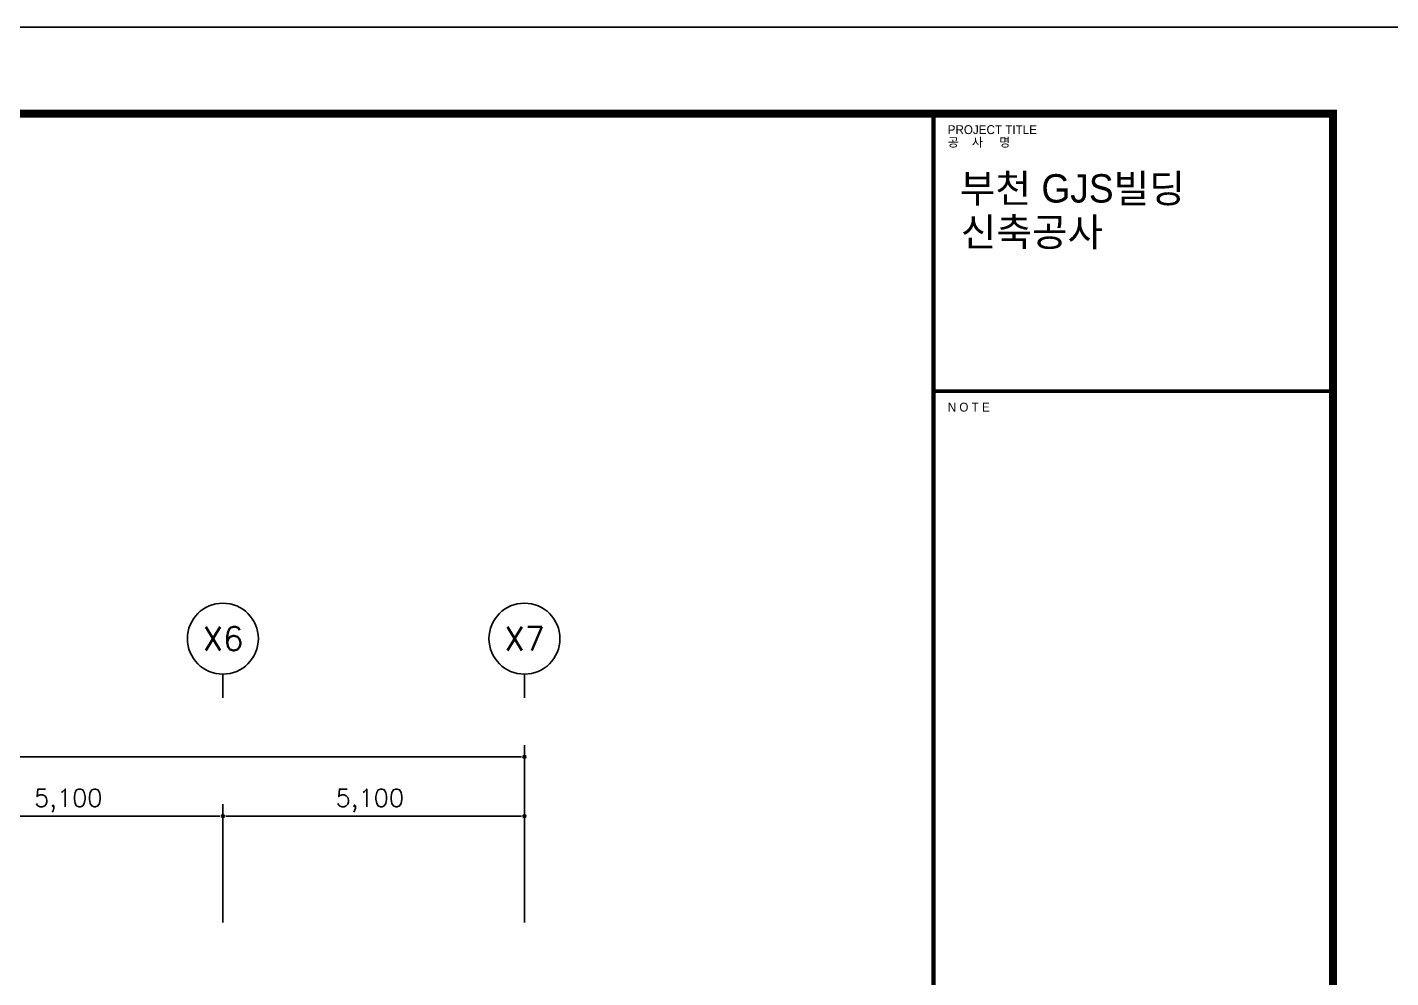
# Model space of a CAD drawing. Header units: millimetres. Extents: x 83956 to 461956, y 36707 to 125807.
# Drawn here: x 311990 to 335048, y 65186 to 81257 of the extents above; entities that cross this region are included whole.
import ezdxf
from ezdxf.enums import TextEntityAlignment as Align

# ---------------------------------------------------------------- set-up
doc = ezdxf.new("R2010")
doc.units = ezdxf.units.MM
doc.header["$LTSCALE"] = 100
doc.header["$MEASUREMENT"] = 0
doc.layers.get('0').update_dxf_attribs({"linetype": 'CONTINUOUS'})
doc.layers.get('Defpoints').update_dxf_attribs({"linetype": 'CONTINUOUS'})
for name, color, linetype in [('ARCH', 9, 'CONTINUOUS'), ('FORM', 8, 'CONTINUOUS'), ('TEX', 3, 'CONTINUOUS')]:
    doc.layers.add(name, color=color, linetype=linetype)
doc.styles.add('GHS', font='romans.shx', dxfattribs={"bigfont": 'ghs.shx'})
doc.styles.add('HY울릉도L', font='HYWULM.TTF')
doc.styles.add('TITLE', font='Gulim.ttf')

# ---------------------------------------------------------------- blocks, each defined once
blk = doc.blocks.new('PMC-FORMV')
at = {"layer": 'Defpoints'}
blk.add_lwpolyline([(0, 0), (0, 29700), (42000, 29700), (42000, 0)], close=True, dxfattribs=at)
at = {"layer": 'FORM', "const_width": 90.2}
blk.add_lwpolyline([(1544, 975), (1544, 28725), (40744, 28725), (40744, 975)], close=True, dxfattribs=at)
at = {"layer": 'FORM'}
for points, const_width in [([(36240, 975), (36240, 28725)], 50.1), ([(36240, 25597), (40744, 25597)], 40.1)]:
    blk.add_lwpolyline(points, dxfattribs=dict(at, const_width=const_width))
at = {"layer": 'FORM', "style": 'TITLE'}
for s, height, p in [('PROJECT TITLE', 100.27, (36400, 28496)), ('공    사     명', 100.27, (36400, 28354)), ('N O T E', 100.3, (36400, 25368))]:
    blk.add_text(s, height=height, dxfattribs=at).set_placement(p)

msp = doc.modelspace()

# ---------------------------------------------------------------- linework, layer by layer
msp.add_lwpolyline([(275272, 79795), (327316, 79795), (327316, 38170), (275272, 38170)], close=True)
at = {"layer": 'ARCH'}
for p, q in [((315298, 69919), (315298, 70319)), ((320398, 69919), (320398, 70319))]:
    msp.add_line(p, q, dxfattribs=at)
at = {"layer": 'ARCH', "ltscale": 2}
for p, q in [((320398, 66119), (320398, 69119)), ((287098, 68919), (320298, 68919)), ((315298, 66119), (315298, 68119)), ((315298, 66119), (315298, 68119)), ((320398, 66119), (320398, 68119)), ((310298, 67919), (315198, 67919)), ((315398, 67919), (320298, 67919))]:
    msp.add_line(p, q, dxfattribs=at)
at = {"layer": 'ARCH', "linetype": 'ByBlock', "lineweight": -2}
for p, q in [((320348, 68919), (320298, 68919)), ((315248, 67919), (315198, 67919)), ((315348, 67919), (315398, 67919)), ((320348, 67919), (320298, 67919))]:
    msp.add_line(p, q, dxfattribs=at)
at = {"layer": 'ARCH'}
for centre in [(315298, 70919), (320398, 70919)]:
    msp.add_circle(centre, 600, dxfattribs=at)
at = {"layer": 'ARCH', "linetype": 'ByBlock'}
for centre, start, end in [((320398, 68919), 0, 180), ((320398, 68919), 180, 0), ((315298, 67919), 0, 180), ((315298, 67919), 0, 180), ((315298, 67919), 180, 0), ((315298, 67919), 180, 0), ((320398, 67919), 0, 180), ((320398, 67919), 180, 0)]:
    msp.add_arc(centre, 25, start, end, dxfattribs=at)

# ---------------------------------------------------------------- block references
at = {"layer": 'FORM', "xscale": 1.5, "yscale": 1.5, "zscale": 1.5}
msp.add_blockref('PMC-FORMV', (272956, 36707), dxfattribs=at)

# ---------------------------------------------------------------- texts
at = {"layer": 'ARCH', "style": 'GHS'}
for s, p in [('X6', (315303, 70919)), ('X7', (320403, 70919))]:
    msp.add_text(s, height=400, dxfattribs=at).set_placement(p, align=Align.MIDDLE)
for p in [(312105, 68076), (317205, 68076)]:
    msp.add_text('5,100', height=300, dxfattribs=at).set_placement(p)
at = {"layer": 'TEX', "color": 2, "style": 'HY울릉도L'}
for s, p in [('부천 GJS빌딩', (327761, 78293)), ('신축공사', (327775, 77555))]:
    msp.add_text(s, height=480, dxfattribs=at).set_placement(p)

doc.saveas('drawing.dxf')
